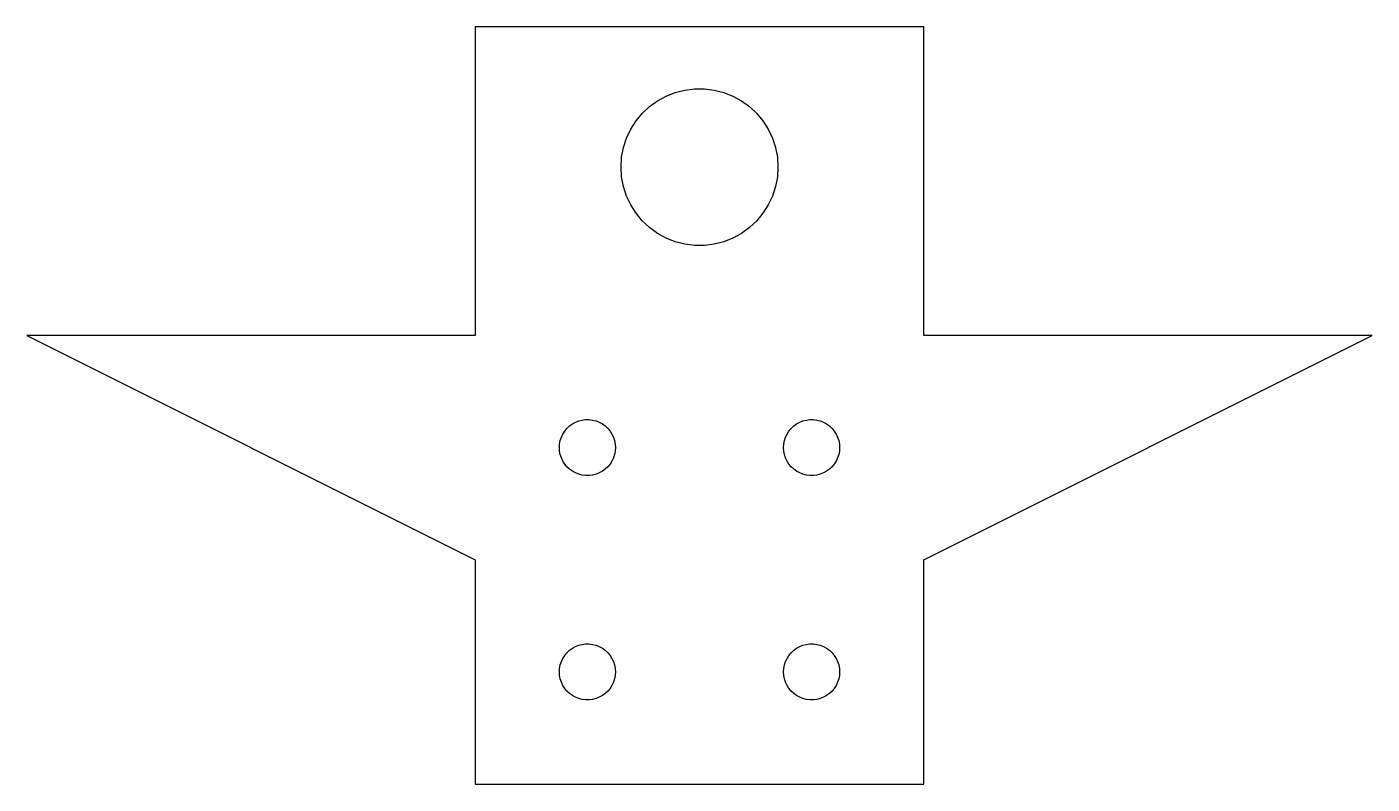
# Model space of a CAD drawing. Header units: metres. Extents: x -60 to 60, y -20 to 48.
import ezdxf

# ---------------------------------------------------------------- set-up
doc = ezdxf.new("R2010")
doc.units = ezdxf.units.M

msp = doc.modelspace()

# ---------------------------------------------------------------- linework, layer by layer
for p, q in [((-20, 47.5), (-20, 20)), ((20, 47.5), (-20, 47.5)), ((20, 20), (20, 47.5)), ((-4.46196, 40.3936), (-3.75078, 40.9103)), ((-3.75078, 40.9103), (-2.98045, 41.3338)), ((-2.98045, 41.3338), (-2.16312, 41.6574)), ((-2.16312, 41.6574), (-1.31166, 41.876)), ((-1.31166, 41.876), (-0.43953, 41.9862)), ((-0.43953, 41.9862), (0.43953, 41.9862)), ((0.43953, 41.9862), (1.31166, 41.876)), ((1.31166, 41.876), (2.16312, 41.6574)), ((2.16312, 41.6574), (2.98045, 41.3338)), ((2.98045, 41.3338), (3.75078, 40.9103)), ((3.75078, 40.9103), (4.46196, 40.3936)), ((-5.66312, 39.1145), (-5.10277, 39.7918)), ((-5.10277, 39.7918), (-4.46196, 40.3936)), ((4.46196, 40.3936), (5.10277, 39.7918)), ((5.10277, 39.7918), (5.66312, 39.1145)), ((-6.13414, 38.3723), (-5.66312, 39.1145)), ((5.66312, 39.1145), (6.13414, 38.3723)), ((-6.78008, 36.7408), (-6.50842, 37.5769)), ((-6.50842, 37.5769), (-6.13414, 38.3723)), ((6.13414, 38.3723), (6.50842, 37.5769)), ((6.50842, 37.5769), (6.78008, 36.7408)), ((-6.94479, 35.8773), (-6.78008, 36.7408)), ((6.78008, 36.7408), (6.94479, 35.8773)), ((-7, 35), (-6.94479, 35.8773)), ((-6.94479, 34.1227), (-7, 35)), ((6.94479, 35.8773), (7, 35)), ((7, 35), (6.94479, 34.1227)), ((-6.78008, 33.2592), (-6.94479, 34.1227)), ((6.94479, 34.1227), (6.78008, 33.2592)), ((-6.50842, 32.4231), (-6.78008, 33.2592)), ((-6.13414, 31.6277), (-6.50842, 32.4231)), ((6.50842, 32.4231), (6.13414, 31.6277)), ((6.78008, 33.2592), (6.50842, 32.4231)), ((-5.66312, 30.8855), (-6.13414, 31.6277)), ((6.13414, 31.6277), (5.66312, 30.8855)), ((-5.10277, 30.2082), (-5.66312, 30.8855)), ((-4.46196, 29.6064), (-5.10277, 30.2082)), ((5.10277, 30.2082), (4.46196, 29.6064)), ((5.66312, 30.8855), (5.10277, 30.2082)), ((-3.75078, 29.0897), (-4.46196, 29.6064)), ((-2.98045, 28.6662), (-3.75078, 29.0897)), ((3.75078, 29.0897), (2.98045, 28.6662)), ((4.46196, 29.6064), (3.75078, 29.0897)), ((-2.16312, 28.3426), (-2.98045, 28.6662)), ((-1.31166, 28.124), (-2.16312, 28.3426)), ((-0.43953, 28.0138), (-1.31166, 28.124)), ((0.43953, 28.0138), (-0.43953, 28.0138)), ((1.31166, 28.124), (0.43953, 28.0138)), ((2.16312, 28.3426), (1.31166, 28.124)), ((2.98045, 28.6662), (2.16312, 28.3426)), ((-20, 20), (-60, 20)), ((-60, 20), (-20, 0)), ((20, 0), (60, 20)), ((60, 20), (20, 20)), ((-11.5936, 11.9263), (-11.3396, 12.1108)), ((-11.3396, 12.1108), (-11.0644, 12.2621)), ((-11.0644, 12.2621), (-10.7725, 12.3776)), ((-10.7725, 12.3776), (-10.4684, 12.4557)), ((-10.4684, 12.4557), (-10.157, 12.4951)), ((-10.157, 12.4951), (-9.84302, 12.4951)), ((-9.84302, 12.4951), (-9.53154, 12.4557)), ((-9.53154, 12.4557), (-9.22745, 12.3776)), ((-9.22745, 12.3776), (-8.93555, 12.2621)), ((-8.93555, 12.2621), (-8.66043, 12.1108)), ((-8.66043, 12.1108), (-8.40643, 11.9263)), ((8.40643, 11.9263), (8.66043, 12.1108)), ((8.66043, 12.1108), (8.93555, 12.2621)), ((8.93555, 12.2621), (9.22745, 12.3776)), ((9.22745, 12.3776), (9.53154, 12.4557)), ((9.53154, 12.4557), (9.84302, 12.4951)), ((9.84302, 12.4951), (10.157, 12.4951)), ((10.157, 12.4951), (10.4684, 12.4557)), ((10.4684, 12.4557), (10.7725, 12.3776)), ((10.7725, 12.3776), (11.0644, 12.2621)), ((11.0644, 12.2621), (11.3396, 12.1108)), ((11.3396, 12.1108), (11.5936, 11.9263)), ((-12.4214, 10.6217), (-12.3244, 10.9203)), ((-12.3244, 10.9203), (-12.1908, 11.2044)), ((-12.1908, 11.2044), (-12.0225, 11.4695)), ((-12.0225, 11.4695), (-11.8224, 11.7114)), ((-11.8224, 11.7114), (-11.5936, 11.9263)), ((-8.40643, 11.9263), (-8.17757, 11.7114)), ((-8.17757, 11.7114), (-7.97745, 11.4695)), ((-7.97745, 11.4695), (-7.80922, 11.2044)), ((-7.80922, 11.2044), (-7.67555, 10.9203)), ((-7.67555, 10.9203), (-7.57854, 10.6217)), ((7.57854, 10.6217), (7.67555, 10.9203)), ((7.67555, 10.9203), (7.80922, 11.2044)), ((7.80922, 11.2044), (7.97745, 11.4695)), ((7.97745, 11.4695), (8.17757, 11.7114)), ((8.17757, 11.7114), (8.40643, 11.9263)), ((11.5936, 11.9263), (11.8224, 11.7114)), ((11.8224, 11.7114), (12.0225, 11.4695)), ((12.0225, 11.4695), (12.1908, 11.2044)), ((12.1908, 11.2044), (12.3244, 10.9203)), ((12.3244, 10.9203), (12.4214, 10.6217)), ((-12.5, 10), (-12.4803, 10.3133)), ((-12.4803, 9.68666), (-12.5, 10)), ((-12.4803, 10.3133), (-12.4214, 10.6217)), ((-12.4214, 9.37827), (-12.4803, 9.68666)), ((-7.57854, 10.6217), (-7.5197, 10.3133)), ((-7.5197, 9.68666), (-7.57854, 9.37827)), ((-7.5197, 10.3133), (-7.5, 10)), ((-7.5, 10), (-7.5197, 9.68666)), ((7.5, 10), (7.5197, 10.3133)), ((7.5197, 9.68666), (7.5, 10)), ((7.5197, 10.3133), (7.57854, 10.6217)), ((7.57854, 9.37827), (7.5197, 9.68666)), ((12.4214, 10.6217), (12.4803, 10.3133)), ((12.4803, 9.68666), (12.4214, 9.37827)), ((12.4803, 10.3133), (12.5, 10)), ((12.5, 10), (12.4803, 9.68666)), ((-12.3244, 9.07968), (-12.4214, 9.37827)), ((-12.1908, 8.79561), (-12.3244, 9.07968)), ((-12.0225, 8.53053), (-12.1908, 8.79561)), ((-11.8224, 8.28862), (-12.0225, 8.53053)), ((-7.97745, 8.53053), (-8.17757, 8.28862)), ((-7.80922, 8.79561), (-7.97745, 8.53053)), ((-7.67555, 9.07968), (-7.80922, 8.79561)), ((-7.57854, 9.37827), (-7.67555, 9.07968)), ((7.67555, 9.07968), (7.57854, 9.37827)), ((7.80922, 8.79561), (7.67555, 9.07968)), ((7.97745, 8.53053), (7.80922, 8.79561)), ((8.17757, 8.28862), (7.97745, 8.53053)), ((12.0225, 8.53053), (11.8224, 8.28862)), ((12.1908, 8.79561), (12.0225, 8.53053)), ((12.3244, 9.07968), (12.1908, 8.79561)), ((12.4214, 9.37827), (12.3244, 9.07968)), ((-11.5936, 8.07372), (-11.8224, 8.28862)), ((-11.3396, 7.88918), (-11.5936, 8.07372)), ((-11.0644, 7.73793), (-11.3396, 7.88918)), ((-10.7725, 7.62234), (-11.0644, 7.73793)), ((-10.4684, 7.54428), (-10.7725, 7.62234)), ((-10.157, 7.50493), (-10.4684, 7.54428)), ((-9.84302, 7.50493), (-10.157, 7.50493)), ((-9.53154, 7.54428), (-9.84302, 7.50493)), ((-9.22745, 7.62234), (-9.53154, 7.54428)), ((-8.93555, 7.73793), (-9.22745, 7.62234)), ((-8.66043, 7.88918), (-8.93555, 7.73793)), ((-8.40643, 8.07372), (-8.66043, 7.88918)), ((-8.17757, 8.28862), (-8.40643, 8.07372)), ((8.40643, 8.07372), (8.17757, 8.28862)), ((8.66043, 7.88918), (8.40643, 8.07372)), ((8.93555, 7.73793), (8.66043, 7.88918)), ((9.22745, 7.62234), (8.93555, 7.73793)), ((9.53154, 7.54428), (9.22745, 7.62234)), ((9.84302, 7.50493), (9.53154, 7.54428)), ((10.157, 7.50493), (9.84302, 7.50493)), ((10.4684, 7.54428), (10.157, 7.50493)), ((10.7725, 7.62234), (10.4684, 7.54428)), ((11.0644, 7.73793), (10.7725, 7.62234)), ((11.3396, 7.88918), (11.0644, 7.73793)), ((11.5936, 8.07372), (11.3396, 7.88918)), ((11.8224, 8.28862), (11.5936, 8.07372)), ((-20, 0), (-20, -20)), ((20, -20), (20, 0)), ((-12.0225, -8.53053), (-11.8224, -8.28862)), ((-11.8224, -8.28862), (-11.5936, -8.07372)), ((-11.5936, -8.07372), (-11.3396, -7.88918)), ((-11.3396, -7.88918), (-11.0644, -7.73793)), ((-11.0644, -7.73793), (-10.7725, -7.62234)), ((-10.7725, -7.62234), (-10.4684, -7.54428)), ((-10.4684, -7.54428), (-10.157, -7.50493)), ((-10.157, -7.50493), (-9.84302, -7.50493)), ((-9.84302, -7.50493), (-9.53154, -7.54428)), ((-9.53154, -7.54428), (-9.22745, -7.62234)), ((-9.22745, -7.62234), (-8.93555, -7.73793)), ((-8.93555, -7.73793), (-8.66043, -7.88918)), ((-8.66043, -7.88918), (-8.40643, -8.07372)), ((-8.40643, -8.07372), (-8.17757, -8.28862)), ((-8.17757, -8.28862), (-7.97745, -8.53053)), ((7.97745, -8.53053), (8.17757, -8.28862)), ((8.17757, -8.28862), (8.40643, -8.07372)), ((8.40643, -8.07372), (8.66043, -7.88918)), ((8.66043, -7.88918), (8.93555, -7.73793)), ((8.93555, -7.73793), (9.22745, -7.62234)), ((9.22745, -7.62234), (9.53154, -7.54428)), ((9.53154, -7.54428), (9.84302, -7.50493)), ((9.84302, -7.50493), (10.157, -7.50493)), ((10.157, -7.50493), (10.4684, -7.54428)), ((10.4684, -7.54428), (10.7725, -7.62234)), ((10.7725, -7.62234), (11.0644, -7.73793)), ((11.0644, -7.73793), (11.3396, -7.88918)), ((11.3396, -7.88918), (11.5936, -8.07372)), ((11.5936, -8.07372), (11.8224, -8.28862)), ((11.8224, -8.28862), (12.0225, -8.53053)), ((-12.4803, -9.68666), (-12.4214, -9.37827)), ((-12.4214, -9.37827), (-12.3244, -9.07968)), ((-12.3244, -9.07968), (-12.1908, -8.79561)), ((-12.1908, -8.79561), (-12.0225, -8.53053)), ((-7.97745, -8.53053), (-7.80922, -8.79561)), ((-7.80922, -8.79561), (-7.67555, -9.07968)), ((-7.67555, -9.07968), (-7.57854, -9.37827)), ((-7.57854, -9.37827), (-7.5197, -9.68666)), ((7.5197, -9.68666), (7.57854, -9.37827)), ((7.57854, -9.37827), (7.67555, -9.07968)), ((7.67555, -9.07968), (7.80922, -8.79561)), ((7.80922, -8.79561), (7.97745, -8.53053)), ((12.0225, -8.53053), (12.1908, -8.79561)), ((12.1908, -8.79561), (12.3244, -9.07968)), ((12.3244, -9.07968), (12.4214, -9.37827)), ((12.4214, -9.37827), (12.4803, -9.68666)), ((-12.5, -10), (-12.4803, -9.68666)), ((-12.4803, -10.3133), (-12.5, -10)), ((-12.4214, -10.6217), (-12.4803, -10.3133)), ((-12.3244, -10.9203), (-12.4214, -10.6217)), ((-7.57854, -10.6217), (-7.67555, -10.9203)), ((-7.5197, -10.3133), (-7.57854, -10.6217)), ((-7.5197, -9.68666), (-7.5, -10)), ((-7.5, -10), (-7.5197, -10.3133)), ((7.5, -10), (7.5197, -9.68666)), ((7.5197, -10.3133), (7.5, -10)), ((7.57854, -10.6217), (7.5197, -10.3133)), ((7.67555, -10.9203), (7.57854, -10.6217)), ((12.4214, -10.6217), (12.3244, -10.9203)), ((12.4803, -10.3133), (12.4214, -10.6217)), ((12.4803, -9.68666), (12.5, -10)), ((12.5, -10), (12.4803, -10.3133)), ((-12.1908, -11.2044), (-12.3244, -10.9203)), ((-12.0225, -11.4695), (-12.1908, -11.2044)), ((-11.8224, -11.7114), (-12.0225, -11.4695)), ((-11.5936, -11.9263), (-11.8224, -11.7114)), ((-11.3396, -12.1108), (-11.5936, -11.9263)), ((-8.40643, -11.9263), (-8.66043, -12.1108)), ((-8.17757, -11.7114), (-8.40643, -11.9263)), ((-7.97745, -11.4695), (-8.17757, -11.7114)), ((-7.80922, -11.2044), (-7.97745, -11.4695)), ((-7.67555, -10.9203), (-7.80922, -11.2044)), ((7.80922, -11.2044), (7.67555, -10.9203)), ((7.97745, -11.4695), (7.80922, -11.2044)), ((8.17757, -11.7114), (7.97745, -11.4695)), ((8.40643, -11.9263), (8.17757, -11.7114)), ((8.66043, -12.1108), (8.40643, -11.9263)), ((11.5936, -11.9263), (11.3396, -12.1108)), ((11.8224, -11.7114), (11.5936, -11.9263)), ((12.0225, -11.4695), (11.8224, -11.7114)), ((12.1908, -11.2044), (12.0225, -11.4695)), ((12.3244, -10.9203), (12.1908, -11.2044)), ((-11.0644, -12.2621), (-11.3396, -12.1108)), ((-10.7725, -12.3776), (-11.0644, -12.2621)), ((-10.4684, -12.4557), (-10.7725, -12.3776)), ((-10.157, -12.4951), (-10.4684, -12.4557)), ((-9.84302, -12.4951), (-10.157, -12.4951)), ((-9.53154, -12.4557), (-9.84302, -12.4951)), ((-9.22745, -12.3776), (-9.53154, -12.4557)), ((-8.93555, -12.2621), (-9.22745, -12.3776)), ((-8.66043, -12.1108), (-8.93555, -12.2621)), ((8.93555, -12.2621), (8.66043, -12.1108)), ((9.22745, -12.3776), (8.93555, -12.2621)), ((9.53154, -12.4557), (9.22745, -12.3776)), ((9.84302, -12.4951), (9.53154, -12.4557)), ((10.157, -12.4951), (9.84302, -12.4951)), ((10.4684, -12.4557), (10.157, -12.4951)), ((10.7725, -12.3776), (10.4684, -12.4557)), ((11.0644, -12.2621), (10.7725, -12.3776)), ((11.3396, -12.1108), (11.0644, -12.2621)), ((-20, -20), (20, -20))]:
    msp.add_line(p, q)

doc.saveas('drawing.dxf')
